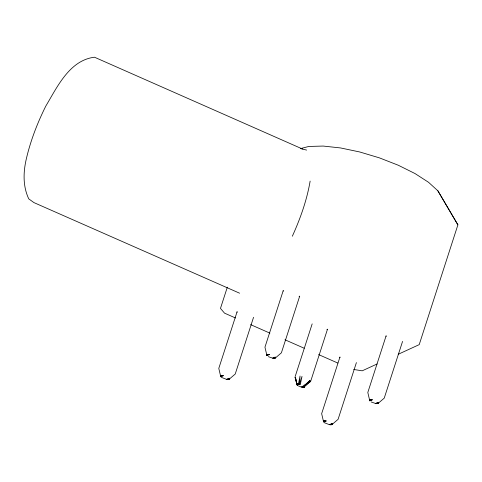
<?xml version="1.0" encoding="UTF-8"?>
<svg xmlns="http://www.w3.org/2000/svg" width="482" height="482" viewBox="0 0 482 482"><rect width="100%" height="100%" fill="white"/><g stroke="black" fill="none" stroke-linecap="round" stroke-linejoin="round"><path stroke-width="0.72" d="M223.383 375.641L220.521 376.376L220.889 375.713L223.383 375.641L220.786 376.834L218.792 368.381L237.12 311.643L237.06 312.354M253.55 317.289L235.228 374.032L229.396 379.033L227.594 379.491L229.426 378.647L226.564 379.376L228.444 379.467L229.396 379.033L229.161 378.189L226.564 379.376L221.34 377.34M269.54 354.439L266.679 355.174L267.046 354.511L269.54 354.439L266.944 355.632L264.955 347.179L283.277 290.441L283.217 291.152M299.087 296.611L299.714 296.087L281.386 352.83L275.553 357.831L273.752 358.289L275.59 357.445L272.722 358.174L275.216 358.108L275.553 357.831L275.318 356.987L272.722 358.174L268.305 356.656M296.864 384.57L298.472 383.835L300.045 376.026L299.376 383.931L296.864 384.57L297.725 383.853L300.37 384.142L302.015 376.436L299.376 383.931L297.105 384.973L295.08 377.292L297.105 384.973L297.587 385.419L297.033 383.419M303.015 386.028L302.166 387.203L304.437 386.16L310.065 380.437L303.949 385.721L304.672 386.564L304.347 387.142L301.166 386.998L298.292 385.871M326.236 420.949L323.374 421.678L323.741 421.015L326.236 420.949L323.645 422.136L321.651 413.683L339.973 356.945L339.912 357.656M356.409 362.597L338.081 419.334L332.249 424.335L330.447 424.793L332.285 423.949L329.423 424.684L331.303 424.769L332.249 424.335L332.014 423.491L329.423 424.684L324.199 422.642M372.393 399.747L369.531 400.476L369.899 399.813L372.393 399.747L369.802 400.934L367.808 392.481L386.136 335.743L386.07 336.454M402.566 341.395L384.238 398.132L378.406 403.133L376.611 403.591L378.442 402.747L375.58 403.482L378.075 403.41L378.442 402.747L378.171 402.289L375.58 403.482L371.158 401.958M310.137 181.099C306.889 200.217 300.328 218.599 292.339 236.222M227.329 287.17L220.473 308.396L224.528 313.149L235.511 317.987M295.141 376.629L312.173 323.88M310.474 381.901L327.513 329.152L326.929 329.64M300.587 148.564L308.86 146.45L323.187 146.058L340.527 147.938L359.692 151.963L379.382 157.855L398.252 165.224L415.014 173.556L428.528 182.286L437.879 190.818L457.9 224.853L419.213 344.636L398.174 354.3M303.811 387.281L304.642 386.901L303.07 387.305L304.317 384.901M303.07 387.305L304.672 386.564L310.535 381.238L304.437 386.16L301.166 386.998M221.503 375.556L220.551 375.99L222.353 375.532L220.521 376.376M267.661 354.354L266.709 354.788L268.51 354.33L266.679 355.174M228.444 379.467L229.396 379.033M274.601 358.265L275.553 357.831M297.725 383.853L296.894 384.238L298.472 383.835M377.135 363.964L362.205 370.821L353.71 369.477M324.356 420.858L323.41 421.292L325.205 420.834L323.374 421.678M370.513 399.656L369.567 400.09L371.363 399.632L369.531 400.476M331.303 424.769L332.249 424.335M377.46 403.567L378.406 403.133M300.37 384.142L297.105 384.973L295.544 378.087L296.105 380.087M302.166 387.203L304.672 386.564M301.515 148.836L306.636 150.089M239.614 293.207L33.903 202.585L28.757 198.867C22.738 186.1 23.226 171.923 26.432 158.415C30.715 140.232 37.5 122.759 45.82 106.052C57.304 86.874 69.516 60.286 94.478 57.207L302.371 148.962M250.622 324.639L269.848 333.11M284.952 339.762L304.178 348.233M318.596 354.583L337.822 363.048M437.879 190.818L457.9 224.853"/></g></svg>
